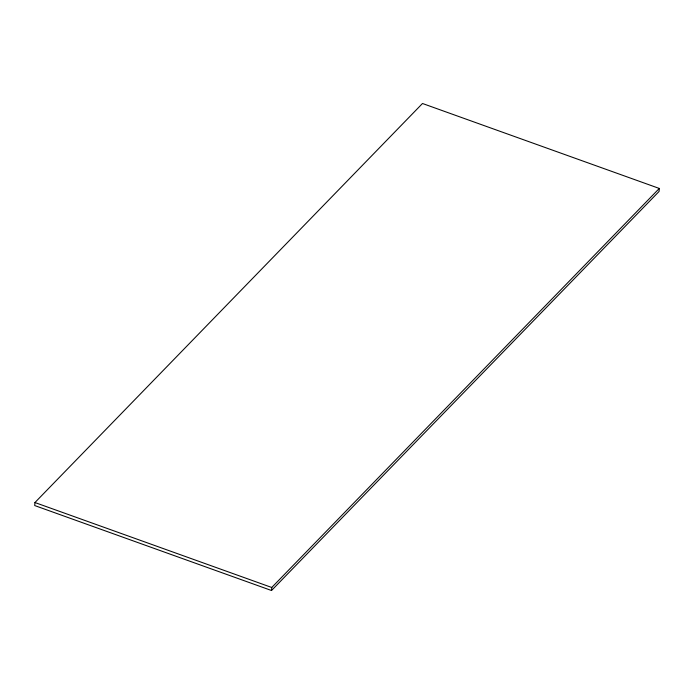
<?xml version="1.0" encoding="UTF-8"?>
<svg xmlns="http://www.w3.org/2000/svg" width="694" height="694" viewBox="0 0 694 694"><rect width="100%" height="100%" fill="white"/><g stroke="black" fill="none" stroke-linecap="round" stroke-linejoin="round"><path stroke-width="1.04" d="M34.943 502.534L34.7 505.553L271.51 590.507L659.057 191.466L659.3 188.447L422.49 103.493L34.943 502.534L271.753 587.48L659.3 188.447M271.51 590.507L271.753 587.48"/></g></svg>
